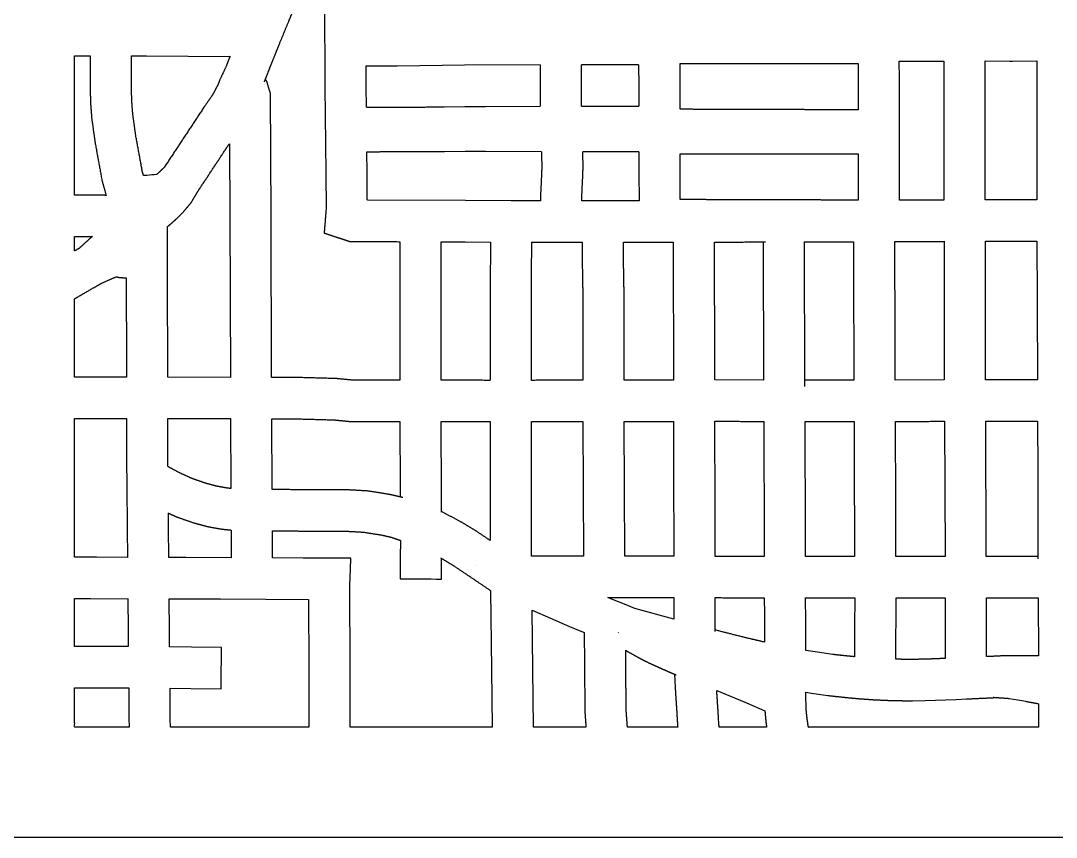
# Model space of a CAD drawing. Header units: millimetres. Extents: x 221 to 753, y -299 to -80.
# Drawn here: x 486.9 to 562.1, y -298.8 to -239.5 of the extents above; entities that cross this region are included whole.
import ezdxf

# ---------------------------------------------------------------- set-up
doc = ezdxf.new("R2010")
doc.units = ezdxf.units.MM
doc.layers.add('Laser$Cut', color=1, linetype='Continuous', true_color=0xff0000)
doc.layers.add('Laser$Outline', color=3, linetype='Continuous', true_color=0x00ff00)

msp = doc.modelspace()

# ---------------------------------------------------------------- linework, layer by layer
at = {"layer": 'Laser$Cut'}
for p, q in [((508.9305782980775, -237.9516525083314), (508.9509211369399, -244.2666016652457)), ((490.7913376542544, -242.0223072274097), (491.9315437568546, -242.0231297128952)), ((494.9315531421395, -242.0252937639119), (496.0168183840813, -242.026076617913)), ((496.0168183840813, -242.026076617913), (502.0656064809361, -242.0522549541744)), ((511.9507913381793, -244.2426142484384), (511.9460049269584, -242.7525483197409)), ((519.0961941819188, -242.6974682370698), (514.1975468913232, -242.7535655569935)), ((524.5837533569472, -242.6803051369924), (519.0961941819188, -242.6974682370698)), ((520.6071128965187, -242.692742629877), (520.6071128984004, -242.6918273271605)), ((524.5837454335106, -242.6777717760539), (524.5802733820434, -244.1764575225449)), ((527.580260491192, -244.174794982236), (527.58372491272, -242.6767733490645)), ((531.7285993383707, -242.6799213682299), (527.58372491272, -242.6767733490645)), ((531.7285993383707, -242.6799213682299), (531.7419110427137, -244.1902262324055)), ((534.7584649294954, -245.8967045543221), (534.7470274183239, -242.5696477664814)), ((539.9213282540749, -242.5623568314389), (539.9213395369353, -242.5648946660132)), ((539.9213395369353, -242.5648946660132), (542.1288067412405, -242.5628640482252)), ((542.1288067412405, -242.5628640482252), (542.9208712623737, -242.5657469832171)), ((547.6721510975563, -242.5830342094458), (547.6779122704388, -244.2671065555213)), ((550.6684734346865, -243.6581439991625), (550.6617793724515, -242.4083251912988)), ((553.894496204176, -242.3927959031508), (553.9006426162452, -252.4857609391423)), ((556.8944836899976, -242.3895504342835), (558.6866548227949, -242.3942937571898)), ((556.9006261716027, -252.4740181298272), (556.8944836899977, -242.3895504342835)), ((558.6866548227949, -242.3942937571898), (558.8830180964986, -242.3932016364666)), ((558.8830180964986, -242.3932016364666), (560.6472237304497, -242.3879443760519)), ((560.6472237304497, -242.3879443760519), (560.648231948137, -242.3879413716046)), ((560.648231948137, -242.3879413716046), (560.6544456006186, -247.3907090371562)), ((508.9509211369399, -244.2666016652457), (509.0306616709405, -250.5218582978417)), ((511.9700193655627, -245.7503363683985), (511.9507913381793, -244.2426142484384)), ((524.5802733820434, -244.1764575225449), (524.5853565205985, -245.6756671065419)), ((527.5853706958164, -245.6767660647669), (527.580260491192, -244.174794982236)), ((531.7419110427137, -244.1902262324055), (531.7470353775225, -245.6799321396387)), ((547.6779122704388, -244.2671065555213), (547.6765978684351, -245.9353441755169)), ((550.6670272251157, -244.19844990167), (550.6684734346865, -243.6581439991625)), ((550.6779003912224, -247.3733340033594), (550.6670272251157, -244.19844990167)), ((505.05162939723, -253.6361905985885), (505.0092608574049, -244.7411407305593)), ((517.6192344954868, -245.7145138195539), (519.1180511797048, -245.6973626421583)), ((519.1180511797048, -245.6973626421583), (520.6159251808127, -245.6926865605111)), ((520.6159251808127, -245.6926865605111), (524.5853722106366, -245.6802946915076)), ((527.5853706958164, -245.6767660647671), (531.746314636714, -245.6799315913198)), ((531.746314636714, -245.6799315913198), (531.7470353775225, -245.6799321396387)), ((540.7495858547153, -245.9168938598715), (539.9362298745995, -245.9141529550212)), ((540.8749561757879, -245.9174354822447), (540.7495858547153, -245.9168938598715)), ((542.1446307252608, -245.9190654083533), (540.8749561757879, -245.9174354822447)), ((542.9347374469994, -245.9213904336156), (542.1446307252608, -245.9190654083533)), ((542.9347374469994, -245.9213904336156), (542.9347329841814, -245.9203104230272)), ((550.6757313679333, -250.1447770458261), (550.6779003912224, -247.3733340033594)), ((560.6544456006186, -247.3907090371562), (560.655792443334, -248.4750859326567)), ((502.0266266880699, -248.3940957439316), (502.0516574618175, -253.6490926050122)), ((560.655792443334, -248.4750859326567), (560.6500006048144, -250.0816161334573)), ((512.0305133616331, -250.4938357498648), (512.0114188015431, -248.9965791647456)), ((519.1415870624664, -248.972450252416), (517.636331433123, -248.978635611818)), ((520.6298942488844, -248.9735979907008), (519.1415870624664, -248.972450252416)), ((524.6754703892836, -248.9767178188273), (520.6298942488844, -248.9735979907008)), ((531.758444238172, -248.996625474237), (527.6773386184714, -248.9828726741579)), ((531.758444238172, -248.996625474237), (531.7636686974828, -250.5154387813051)), ((534.7584649294954, -252.4529852851507), (534.7470274183239, -249.1259284973099)), ((539.9213282540749, -249.1186375622675), (539.9213395369353, -249.1211753968417)), ((539.9213395369353, -249.1211753968417), (542.1288067412405, -249.1191447790537)), ((542.1288067412405, -249.1191447790537), (542.9208712623737, -249.1220277140457)), ((547.6721510975563, -249.1393149402744), (547.6779122704388, -250.8233872863499)), ((550.6750052178542, -250.5511306303005), (550.6757313679333, -250.1447770458261)), ((509.0306616709405, -250.5218582978417), (509.0461783630626, -253.1402909103007)), ((512.0394518511496, -251.9989071508322), (512.0305133616331, -250.4938357498648)), ((531.7636686974828, -250.5154387813051), (531.7843933486114, -252.5348313910146)), ((547.6779122704388, -250.8233872863499), (547.6765978684351, -252.4916249063455)), ((550.6704602353154, -252.503393472968), (550.6750046016017, -250.5906612943601)), ((550.6750046016017, -250.5906612943601), (550.6750052178542, -250.5511306303005)), ((519.1668386914216, -252.5283114091552), (512.0424353564131, -252.5012726163267)), ((517.6560177459427, -252.5175804736926), (517.6560471202986, -252.5225775984237)), ((522.4803642250679, -252.5500987174238), (519.1668386914216, -252.5283114091552)), ((529.1508347913663, -252.5348335966497), (527.6194619663238, -252.5406239622488)), ((531.7843933486132, -252.5348313910146), (529.1508347913663, -252.5348335966497)), ((540.7495858547153, -252.4731745907001), (539.9362298745995, -252.4704336858498)), ((540.8749561757879, -252.4737162130733), (540.7495858547153, -252.4731745907001)), ((542.1446307252608, -252.4753461391819), (540.8749561757879, -252.4737162130733)), ((542.9347374469994, -252.4776711644441), (542.1446307252608, -252.4753461391819)), ((542.9347374469994, -252.4776711644441), (542.9347329841814, -252.4765911538558)), ((550.6704536854329, -252.5061503306607), (550.6704602353154, -252.503393472968)), ((553.9006426162452, -252.4857609391423), (553.9006431892819, -252.4867019171191)), ((556.9006277645169, -252.4766333092228), (556.9006261716027, -252.4740181298272)), ((509.0379377899545, -253.2429161011413), (509.0351909322518, -253.2771244980883)), ((509.0461783630626, -253.1402909103007), (509.0379377899545, -253.2429161011413)), ((502.0516574618175, -253.6490926050122), (502.0966055600236, -265.3593131592671)), ((505.0966562124669, -265.3677794865831), (505.05162939723, -253.6361905985885)), ((508.9720132050899, -254.0639176278675), (508.9610257742789, -254.200751215655)), ((509.0242035014411, -253.4139580858761), (509.0214566437384, -253.448166482823)), ((509.0269503591438, -253.3797496889291), (509.0242035014411, -253.4139580858761)), ((508.9610257742789, -254.200751215655), (508.9500383434682, -254.3375848034426)), ((517.4096578410248, -255.5214874575119), (519.1532371882379, -255.5282743543495)), ((519.1532371882379, -255.5282743543495), (520.9740281844255, -255.5402290948415)), ((523.9703194148642, -255.5485090202222), (526.1326194623192, -255.5462626462712)), ((526.1326194623192, -255.5462626462712), (527.6458700853588, -255.5405378151112)), ((530.6457748203668, -255.5348241182875), (533.2981837156444, -255.5348263445582)), ((533.2981837156444, -255.5348263445582), (534.2299986879859, -255.5369154478279)), ((534.2299986879859, -255.5369154478279), (534.2333494807258, -255.5369229602121)), ((534.2333494196507, -255.536904413644), (534.2333494807259, -255.5369229602121)), ((534.2333494807259, -255.5369229602121), (534.2344612154018, -255.8745215190676)), ((537.26358242656, -264.7154246912941), (537.2333558367125, -255.5375190362171)), ((540.7670003059268, -255.5287881794435), (540.8099590320903, -265.5576809598348)), ((540.7670100107775, -255.5310538170812), (540.7890367415899, -255.5310135166914)), ((540.7890367415899, -255.5310135166914), (540.9581891864159, -255.53101298697)), ((543.8119645943103, -266.0202783754156), (543.7669958577474, -255.5256115733986)), ((547.3280271556895, -255.5217152596127), (547.3345790186462, -257.3957891513743)), ((550.3525646100427, -262.5355094292507), (550.3279955589611, -255.5082251971929)), ((553.9090501144915, -255.4818965559185), (553.9117051171755, -255.9916495720864)), ((556.9116827736025, -255.9813774542746), (556.9090502347736, -255.4757665896874)), ((556.9090527934987, -255.4765868276153), (558.6709027621465, -255.4710907518585)), ((558.6709027621465, -255.4710907518585), (559.2643409022941, -255.4721829744393)), ((559.2643409022941, -255.4721829744393), (560.6517470421722, -255.4682508764248)), ((560.6517470421722, -255.4682508764248), (560.6703634477578, -259.7262102062606)), ((534.2344612154018, -255.8745215190676), (534.2663451450161, -265.5566596423349)), ((553.9117051171755, -255.9916495720864), (553.9273685938565, -265.5535572491409)), ((556.927362162452, -265.5505660210478), (556.9116827736025, -255.9813774542746)), ((547.3345790186462, -257.3957891513743), (547.3631351556446, -265.563895101105)), ((493.7587055591697, -258.0794214980004), (493.8197223738491, -258.0580682236758)), ((527.682676633308, -259.2293165835086), (527.6879516386265, -265.571194743431)), ((530.687940916736, -265.5645652803349), (530.6826550786485, -259.2006744282111)), ((560.6703634477578, -259.7262102062606), (560.6731923276695, -260.3732339057286)), ((560.6731923276695, -260.3732339057286), (560.6717448563751, -260.8929175514889)), ((560.6717448563751, -260.8929175514889), (560.6891370698747, -264.7315241057714)), ((550.3631453949642, -265.5618445854349), (550.3525646100427, -262.5355094292507)), ((492.7472529330523, -265.3463526908075), (490.7913376542545, -265.3388262028508)), ((494.5538242735957, -265.3463497845643), (492.7472529330523, -265.3463526908075)), ((502.0966172034572, -265.3623465951904), (497.5538293733439, -265.3503101007533)), ((502.0966055600236, -265.3593131592671), (502.0966172034572, -265.3623465951904)), ((506.9818987902147, -265.3752905553405), (505.0966495462639, -265.3702954305655)), ((505.0966658690355, -265.3702954738143), (505.0966562124669, -265.3677794865831)), ((537.2663452534921, -265.5543206783144), (537.26358242656, -264.7154246912941)), ((560.6891370698747, -264.7315241057714), (560.6896190514323, -265.2553929452853)), ((560.6896190514323, -265.2553929452853), (560.689881988724, -265.5411811704574)), ((514.4040808941135, -265.5713115282045), (514.4040806027373, -265.5718365140216)), ((517.4041288202679, -265.5726721165357), (517.4040704412105, -265.5726720000763)), ((517.4040733883135, -265.5726720857375), (517.4040745260394, -265.570624348262)), ((520.9589573405282, -265.5797635888808), (520.9589560936886, -265.5797635863934)), ((523.9589546670611, -265.5794313843313), (523.9589555515738, -265.5788423886669)), ((534.2663451450161, -265.5566596423349), (530.687940916736, -265.5645652803349)), ((540.8099590320903, -265.5576809598348), (537.2663452534921, -265.5543206783144)), ((547.3631351556446, -265.563895101105), (543.8099945943587, -265.560525785679)), ((553.9273685938565, -265.5535572491409), (550.3613356609673, -265.5618487933292)), ((558.735978163422, -265.5511672870504), (556.927362162452, -265.5505660210478)), ((560.6898819887241, -265.5411811704574), (558.735978163422, -265.5511672870504)), ((490.7913376542544, -268.3388413639785), (492.7407385646734, -268.3463385450758)), ((492.7407385646734, -268.3463385450758), (494.5544107645999, -268.3463414598572)), ((497.5544106509711, -268.350311909336), (502.111697472382, -268.3623721837672)), ((502.1116789920098, -268.3594047051785), (502.1432821951224, -273.434076754727)), ((505.1117766096298, -268.3703115080031), (506.9350650827917, -268.3751366068426)), ((505.1438301057962, -273.5150831480031), (505.1117831174491, -268.36785236003)), ((517.4060587909847, -268.5726718589912), (520.9577645690997, -268.5797541968992)), ((517.4072786047237, -268.5726742913811), (517.4072785894294, -268.572668587975)), ((523.9577500138513, -268.5794291749258), (527.695398846792, -268.5711744083115)), ((527.695398846792, -268.5711744083115), (527.7358165308516, -278.353305314262)), ((530.7358057911301, -278.3532463676476), (530.6953880172, -268.5645412334314)), ((534.2738163511398, -268.5566456755126), (534.2795729407329, -272.0155472325822)), ((537.2841036179068, -274.7365994527048), (537.2738145707585, -268.554327705434)), ((540.8207721112941, -268.5576894648185), (540.8468461321875, -277.4809738580083)), ((543.8449199663845, -276.8182390491664), (543.820790499928, -268.560532842518)), ((547.3747970706149, -268.56390128288), (547.3849405585989, -270.9326685500097)), ((550.4005201492266, -274.5679013511902), (550.3747988768919, -268.5587950178423)), ((553.9363161641024, -268.5535393743504), (553.9788146695109, -278.3719882168074)), ((556.9316701278776, -268.5505549085725), (558.743067113896, -268.5511475510854)), ((556.9788388256404, -278.3740730253627), (556.9363244369895, -268.5505347656155)), ((558.743067113896, -268.5511475510854), (560.6947424237237, -268.5411564958594)), ((560.6947400014551, -268.5407375829674), (560.7155653971453, -272.1423310386502)), ((547.3849405585989, -270.9326685500097), (547.41677753759, -278.3674280564752)), ((494.5492908415268, -271.8456276528503), (494.555047289449, -271.9766502344233)), ((494.555047289449, -271.9766502344233), (494.5822018409905, -272.642974523597)), ((497.5504914931571, -271.8071898466386), (497.5494109866635, -271.7825573233098)), ((497.5515719996508, -271.8318223699674), (497.5504914931571, -271.8071898466386)), ((534.2795729407329, -272.0155472325822), (534.2901290835442, -278.3583059469271)), ((560.7155653971453, -272.1423310386502), (560.7203098124359, -272.9628415017331)), ((560.7203098124359, -272.9628415017331), (560.7203069016963, -274.0349229201478)), ((560.7203069016963, -274.0349229201478), (560.7203021280835, -275.7931364463483)), ((537.2901346306091, -278.3603907425505), (537.2841036179068, -274.7365994527048)), ((550.416792499801, -278.3695128586413), (550.4005201492266, -274.5679013511902)), ((560.7203021280835, -275.7931364463483), (560.7235314252621, -276.6901622863387)), ((502.1552355964003, -276.4499353388927), (502.1581719338205, -278.4580955451974)), ((505.1581902818541, -278.4715391309975), (505.155323658107, -276.5151139038891)), ((543.8468228863821, -277.4694658097393), (543.8449199663845, -276.8182390491664)), ((560.7253767379356, -277.2027484806187), (560.7233379087344, -278.5324303444157)), ((560.7235314252621, -276.6901622863387), (560.7253767379356, -277.2027484806187)), ((540.8468461321875, -277.4809738580083), (540.8476012405656, -277.6409165612503)), ((540.8476012405656, -277.6409165612503), (540.8482934232455, -277.787530705889)), ((540.8482934232455, -277.787530705889), (540.8497943306098, -278.3049895348241)), ((543.8474865253569, -277.6100743653363), (543.8468228863821, -277.4694658097393)), ((543.8482708259634, -277.7762481128599), (543.8474865253569, -277.6100743653363)), ((543.8499775337024, -278.3649493780459), (543.8482708259634, -277.7762481128599)), ((492.3819370669003, -278.4302249777351), (490.7913376542544, -278.4279639166353)), ((494.6290138080753, -278.4334192312768), (492.3819370669003, -278.4302249777351)), ((494.6290469993093, -278.4334192784587), (494.6290138080753, -278.4334192312768)), ((498.8601236188862, -278.4450360271843), (497.6264508901415, -278.4406718382633)), ((502.158169897721, -278.4567030574232), (498.8601236188862, -278.4450360271843)), ((502.1581768597397, -278.4567030820518), (502.158169897721, -278.4567030574232)), ((507.3824449857791, -278.4819115088782), (505.1581858239633, -278.4684966912231)), ((510.8510916608249, -278.502831401422), (507.3824449857791, -278.4819115088782)), ((510.8161233912932, -279.2949611857251), (510.8510916608249, -278.502831401422)), ((527.7358165308516, -278.353305314262), (527.7358183729744, -278.3537511559215)), ((530.7358164835563, -278.3558359463769), (530.7358057911301, -278.3532463676476)), ((540.8497943306098, -278.3049895348241), (540.8499621991823, -278.3628645756211)), ((510.7636709869956, -280.4831558621801), (510.8161233912932, -279.2949611857251)), ((510.7852768339885, -286.5176722838279), (510.7636709869956, -280.4831558621801)), ((520.9743722233679, -280.8337241882535), (521.0648187707492, -286.576994354462)), ((490.7913376542544, -281.4279618823444), (491.9482707083849, -281.4296067633558)), ((491.9482707083849, -281.4296067633558), (494.6568276022402, -281.4334576809059)), ((497.6570245567901, -281.4407950803619), (501.3790043494226, -281.4539609865839)), ((501.3790043494226, -281.4539609865839), (504.6715424007269, -281.4656078115617)), ((504.6715424007269, -281.4656078115617), (507.7671849698387, -281.4842830148474)), ((507.7671849698387, -281.4842830148474), (507.7852877530784, -286.5246794931464)), ((529.8451016763019, -281.4943172903323), (529.504870197277, -281.3545277225481)), ((530.2733136320275, -281.6692301083712), (529.8451016763019, -281.4943172903323)), ((530.7015255877529, -281.8441429264102), (530.2733136320275, -281.6692301083712)), ((531.4710499072306, -282.1584724668859), (530.7015255877529, -281.8441429264102)), ((534.2967676759667, -281.3583112846808), (534.2974508974459, -281.5895529260341)), ((534.2974508974459, -281.5895529260341), (534.3013849003219, -282.9210468995853)), ((537.3040330183977, -283.8265286562547), (537.2967735766865, -281.36038525834)), ((540.8597290086992, -281.3628720872683), (540.8651134308828, -282.5281444409389)), ((547.422608432555, -281.3653997164366), (547.4199491674289, -283.4511854559101)), ((550.4165286229586, -285.8308799603248), (550.4225011724654, -281.3695175501651)), ((553.9861060950575, -281.3719940082348), (553.985203948059, -285.7736280980592)), ((556.9852270205733, -285.6438641456231), (556.9860925660828, -281.3740781006931)), ((560.7396094883802, -281.376686918782), (560.7628512286449, -285.5778353242318)), ((523.9971150338315, -282.2782366504199), (525.3312783397499, -282.8539662239899)), ((524.0645865916243, -286.5416172353763), (523.9973548976263, -282.2782328678735)), ((534.3013849003219, -282.9210468995853), (531.4710499072299, -282.1584724668857)), ((540.8651134308828, -282.5281444409389), (540.874634716104, -284.5886980269944)), ((525.3312783397499, -282.8539662239899), (526.7291665499894, -283.4571949139182)), ((526.7291665499894, -283.4571949139182), (527.7855344761944, -283.8913439967813)), ((547.4199491674289, -283.4511854559101), (547.417143226012, -285.6520162552591)), ((499.2656751040978, -284.9668439673814), (497.6869706040438, -284.9406501654533)), ((501.4566335074238, -284.9874783956351), (499.2656751040978, -284.9668439673814)), ((544.7204520482104, -285.3234901586424), (543.8768895768817, -285.1959408428812)), ((545.8456131515285, -285.4882414184198), (544.7204520482104, -285.3234901586424)), ((560.1702285807936, -285.577871923345), (558.2968079428108, -285.583418280377)), ((560.6597465146559, -285.5791927151641), (560.1702285807936, -285.577871923345)), ((553.9852183194646, -285.7739837065632), (553.9844446637369, -285.7740149727448)), ((507.7852877530784, -286.5246794931464), (507.7911248403545, -290.7615968054714)), ((510.7911208039358, -290.7615968054714), (510.7852768339885, -286.5176722838279)), ((521.0648187707492, -286.576994354462), (521.0966246991769, -290.7615968054714)), ((524.0966680444685, -290.7615968054714), (524.0645865916243, -286.5416172353763)), ((534.338198309095, -286.8822764247458), (534.3394830403766, -286.9084496748127)), ((534.3394830403766, -286.9084496748127), (534.3395042598861, -286.9088819702941)), ((534.3395042598861, -286.9088819702941), (534.3901365824848, -287.8845015625817)), ((497.7172931192896, -287.9414545635549), (499.2262869743582, -287.9665665583155)), ((499.2262869743582, -287.9665665583155), (501.4265314406908, -287.9873273694301)), ((537.4093659531678, -288.0923305122755), (539.5602186228072, -289.0007493388144)), ((543.8755908475855, -288.2298322919991), (544.2788746758159, -288.2908055299685)), ((543.8758289146857, -288.5682798263182), (543.8755908475855, -288.2298322919991)), ((543.8962272638768, -289.2985953223509), (543.8758289146857, -288.5682798263182)), ((544.2788746758159, -288.2908055299685), (545.4674959573839, -288.4648657502127)), ((557.5391043777138, -288.6215148638358), (557.481334687957, -288.6174289531656)), ((539.5602186228072, -289.0007493388144), (540.9020068085791, -289.5811509126044)), ((543.8984937471201, -289.3797414885768), (543.8962272638768, -289.2985953223509)), ((543.8990532705358, -289.4018128135748), (543.8984937471201, -289.3797414885768)), ((551.1662787762987, -288.8465396981782), (551.6252533274779, -288.8425963591211)), ((551.6252533274779, -288.8425963591211), (552.5432024298366, -288.8347096810068)), ((552.5432024298366, -288.8347096810068), (554.7980921056205, -288.7435634699713)), ((554.7980921056205, -288.7435634699713), (555.5497219975485, -288.7131813996263)), ((559.2586326696174, -288.80759500073), (558.6418663949121, -288.6995105586685)), ((559.8537853017718, -288.9118917867671), (559.2586326696174, -288.80759500073)), ((559.9123092817028, -288.9225081441697), (559.8537853017718, -288.9118917867671)), ((560.7706169061742, -289.0782067229999), (560.7761868647274, -290.6689185981849)), ((540.9020068085791, -289.5811509126044), (540.9041596115238, -289.5820821253177)), ((560.7761868647274, -290.6689185981849), (560.7764987734016, -290.7579958915493))]:
    msp.add_line(p, q, dxfattribs=at)
for points, degree in [([(506.3553340348675, -239.4646914121603), (506.4763210247597, -239.1706831471181), (506.597308014652, -238.8766748820759)], 2), ([(505.7017641003812, -241.0529197224379), (506.0285490676243, -240.2588055672991), (506.3553340348675, -239.4646914121603)], 2), ([(505.3467835422687, -241.9392482884806), (505.524273821325, -241.4960840054592), (505.7017641003812, -241.0529197224379)], 2), ([(490.7913376542544, -252.1304216835964), (490.7913376542544, -247.076364455503), (490.7913376542544, -242.0223072274097)], 2), ([(491.931545854984, -242.0202210902245), (491.9247631998867, -243.2415908729109), (491.9179805447894, -244.4629606555974)], 2), ([(494.9182514629332, -244.4221011649421), (494.9249164798266, -243.22114288213), (494.93158149672, -242.020184599318)], 2), ([(502.0734830393507, -242.0507317289333), (501.9406869356815, -242.3922924625316), (501.8078908320123, -242.7338531961299)], 2), ([(502.0712517815442, -242.0507291782625), (502.0712484901581, -242.0536083937204), (502.071245198772, -242.0564876091784)], 2), ([(502.0712500094268, -242.0522793786018), (502.07236315453, -242.0522841961432), (502.0734762996331, -242.0522890136846)], 2), ([(504.9615837084202, -242.9010294581038), (505.1541836253444, -242.4201388732922), (505.3467835422687, -241.9392482884806)], 2), ([(505.3463162562677, -241.9404150254239), (505.3465773824944, -241.9404024524603), (505.3468385087211, -241.9403898794966)], 2), ([(501.8078908320123, -242.7338531961299), (501.5482855002876, -243.2970534332479), (501.288680168563, -243.860253670366)], 2), ([(514.1975468913232, -242.7535655569935), (513.0717761377716, -242.7538787501962), (511.94600538422, -242.754191943399)], 2), ([(534.7443759803142, -242.5696568814), (537.3328577586248, -242.5672757737066), (539.9213395369353, -242.5648946660132)], 2), ([(542.9208712623737, -242.5657469832171), (545.2960612679699, -242.5743921354701), (547.6712512735661, -242.5830372877232)], 2), ([(547.6712512735661, -242.5830372877232), (547.6717011964288, -242.5830389253402), (547.6721511192915, -242.5830405629573)], 2), ([(550.6576181169269, -242.4083474790922), (552.2760571605514, -242.4005716911215), (553.894496204176, -242.3927959031508)], 2), ([(504.6428469635191, -243.7210005875444), (504.8012786698924, -243.3134246575886), (504.9597103762658, -242.9058487276328)], 2), ([(504.9603918688568, -242.9008664348011), (504.9601647046598, -242.9025271990782), (504.9599375404628, -242.9041879633556), (504.9597103762658, -242.9058487276328)], 3), ([(501.2053541550625, -244.090160835556), (501.0013894408037, -244.4767131608279), (500.7974247265448, -244.8632654860997)], 2), ([(501.288680168563, -243.860253670366), (501.2470171618128, -243.975207252961), (501.2053541550625, -244.090160835556)], 2), ([(504.5705498769491, -243.9069895727442), (504.6066984202341, -243.8139950801443), (504.6428469635191, -243.7210005875444)], 2), ([(504.6447637398094, -243.7239177380026), (504.6438053516642, -243.7224591627736), (504.642846963519, -243.7210005875446)], 2), ([(504.7450290939172, -243.8765120314202), (504.6948964168633, -243.8002148847114), (504.6447637398094, -243.7239177380026)], 2), ([(505.0092608574049, -244.7411407305593), (504.8771449756611, -244.3088263809898), (504.7450290939172, -243.8765120314202)], 2), ([(491.9179805447894, -244.4629606555974), (491.9349070404336, -244.9796203636157), (491.9518335360779, -245.496280071634)], 2), ([(494.9481778729701, -245.3355666923973), (494.9332146679516, -244.8788339286697), (494.9182514629332, -244.4221011649421)], 2), ([(500.7974247265448, -244.8632654860997), (500.4868111208216, -245.3076483242393), (500.1761975150985, -245.7520311623788)], 2), ([(491.9518335360779, -245.496280071634), (491.990639356532, -246.0167563617699), (492.0294451769862, -246.5372326519058)], 2), ([(495.0140909664806, -246.2196145486274), (494.9811344197253, -245.7775906205123), (494.9481778729701, -245.3355666923973)], 2), ([(500.1761975150985, -245.7520311623788), (498.7287651056251, -247.9440640984119), (497.2813326961517, -250.136097034445)], 2), ([(511.9700679705074, -245.7541476148052), (511.9700436680351, -245.7522419916019), (511.9700193655627, -245.7503363683985)], 2), ([(511.9700205205997, -245.7541476291855), (511.9700442455536, -245.7541476219953), (511.9700679705074, -245.7541476148052)], 2), ([(511.9700679705074, -245.7541476148052), (513.092610388521, -245.7538074182104), (514.2151528065345, -245.7534672216156)], 2), ([(514.2151528065345, -245.7534672216156), (515.9171936510106, -245.7339905205847), (517.6192344954868, -245.7145138195539)], 2), ([(517.6160075743604, -245.7111055191466), (517.6160176996334, -245.7128280165492), (517.6160278249063, -245.7145505139518)], 2), ([(520.6159251808127, -245.6926865605111), (520.6159133365923, -245.690671629646), (520.6159014923718, -245.6886566987808)], 2), ([(524.5853565205985, -245.6756671065419), (524.5853643656175, -245.6779808990248), (524.5853722106365, -245.6802946915076)], 2), ([(492.0294451769862, -246.5372326519058), (492.1497934780135, -247.4062269828372), (492.2701417790407, -248.2752213137686)], 2), ([(495.2285558172459, -247.768192616688), (495.1213233918633, -246.9939035826577), (495.0140909664806, -246.2196145486274)], 2), ([(539.9362298745995, -245.9141529550212), (537.3462429012764, -245.9054250326465), (534.7562559279532, -245.8966971102717)], 2), ([(547.6765978684351, -245.9353441755169), (545.3056676577173, -245.9283673045662), (542.9347374469994, -245.9213904336156)], 2), ([(495.2316585415189, -247.8002190015512), (495.2287705159603, -247.7843909256), (495.2258824904018, -247.7685628496487)], 2), ([(495.707823937247, -250.4025240858954), (495.4703911450189, -249.1012529605113), (495.2329583527907, -247.7999818351271)], 2), ([(492.2701417790407, -248.2752213137686), (492.2730247212574, -248.2910215300215), (492.2759076634741, -248.3068217462743)], 2), ([(492.275907663474, -248.3068217462743), (492.2754743930501, -248.3069008017491), (492.2750411226262, -248.3069798572238), (492.2746078522023, -248.3070589126984)], 3), ([(492.2746078522023, -248.3070589126984), (492.5266757512167, -249.6885390172179), (492.778743650231, -251.0700191217373)], 2), ([(499.5912959705091, -252.0823170438829), (500.8089613292896, -250.2382063939073), (502.0266266880699, -248.3940957439316)], 2), ([(517.636331433123, -248.978635611818), (514.8238857397823, -248.9901924444733), (512.0114400464417, -249.0017492771286)], 2), ([(517.635204462513, -248.9768535339286), (517.6352097195529, -248.9777478542795), (517.6352149765929, -248.9786421746304)], 2), ([(520.6352111462105, -248.9736020909342), (520.6352100375987, -248.9734134946131), (520.6352089289867, -248.973224898292)], 2), ([(524.6754703892836, -248.9767178188273), (524.6903805150309, -249.4244165144827), (524.7052906407783, -249.8721152101381)], 2), ([(527.70605078507, -249.844997623176), (527.6916947017708, -249.4139351486671), (527.6773386184714, -248.9828726741581)], 2), ([(534.7443759803142, -249.1259376122285), (537.3328577586248, -249.1235565045351), (539.9213395369353, -249.1211753968417)], 2), ([(542.9208712623737, -249.1220277140457), (545.2960612679699, -249.1306728662987), (547.6712512735661, -249.1393180185518)], 2), ([(547.6712512735661, -249.1393180185518), (547.6717011964288, -249.1393196561688), (547.6721511192915, -249.1393212937859)], 2), ([(497.2813326961517, -250.136097034445), (497.1230756459839, -250.2847001322179), (496.9648185958162, -250.4333032299909)], 2), ([(524.7052906407783, -249.8721152101381), (524.7010459515182, -250.1510175813601), (524.6968012622581, -250.4299199525821)], 2), ([(527.695688491021, -250.5258550053765), (527.7008696380456, -250.1854263142762), (527.70605078507, -249.844997623176)], 2), ([(560.6500006048144, -250.0816161334573), (560.6471046855545, -250.8848812338576), (560.6442087662946, -251.688146334258)], 2), ([(492.778743650231, -251.0700191217373), (492.933906443429, -251.616231600239), (493.089069236627, -252.1624440787406)], 2), ([(495.792741697883, -250.7014561916525), (495.750282817565, -250.551990138774), (495.707823937247, -250.4025240858956)], 2), ([(496.0384777565472, -250.7014561916525), (495.9565657369924, -250.7014561916525), (495.8746537174378, -250.7014561916525), (495.792741697883, -250.7014561916525)], 3), ([(495.799569846825, -250.7254930118223), (495.7993295435878, -250.725517189028), (495.7990892403507, -250.7255413662339), (495.7988489371136, -250.7255655434395)], 3), ([(495.7995698468249, -250.7254930118221), (495.7995524643062, -250.7254318209374), (495.7995350817876, -250.7253706300527)], 2), ([(496.7535202428129, -250.6295148830708), (496.515172747391, -250.6534953192646), (496.2768252519691, -250.6774757554587), (496.0384777565472, -250.7014561916525)], 3), ([(496.7561409140162, -250.6292512141009), (496.7553787763036, -250.6299668601015), (496.7546166385911, -250.6306825061021)], 2), ([(496.9648185958162, -250.4333032299909), (496.8604797549161, -250.5312772220459), (496.7561409140162, -250.6292512141009)], 2), ([(524.6968012622581, -250.4299199525821), (524.6592703786743, -251.2032938523728), (524.6217394950904, -251.9766677521635)], 2), ([(527.6102711385116, -252.2853557004752), (527.6529798147662, -251.4056053529258), (527.695688491021, -250.5258550053765)], 2), ([(560.6442087662946, -251.688146334258), (560.6449334334885, -251.7994689040594), (560.6456581006825, -251.9107914738607)], 2), ([(492.916169633687, -252.1317446657705), (491.8537536439707, -252.1310831746833), (490.7913376542544, -252.1304216835962)], 2), ([(493.0904271670728, -252.1672243391312), (493.0032984003799, -252.1494845024508), (492.916169633687, -252.1317446657705)], 2), ([(493.089069236627, -252.1624440787406), (493.0897482018499, -252.1648342089359), (493.0904271670728, -252.1672243391312)], 2), ([(499.2480883722699, -252.6818185463782), (499.4874539704466, -252.2778072585426), (499.7268195686232, -251.873795970707)], 2), ([(512.0424353564131, -252.5012726163267), (512.0409436037813, -252.2500898835794), (512.0394518511496, -251.9989071508322)], 2), ([(512.0394631537328, -252.001656334418), (512.0394656659621, -252.0016563240897), (512.0394681781916, -252.0016563137614)], 2), ([(524.6148748131161, -252.5478591070308), (523.547619519092, -252.5489789122273), (522.4803642250679, -252.5500987174238)], 2), ([(524.6217394950903, -251.9766677521635), (524.6149955842222, -252.1156350279067), (524.6082516733542, -252.2546023036499)], 2), ([(524.6082516733542, -252.2546023036499), (524.612305812817, -252.400183142258), (524.6163599522798, -252.5457639808661)], 2), ([(524.6164182523171, -252.547857487595), (524.6156465327166, -252.5478582973129), (524.6148748131161, -252.5478591070308)], 2), ([(524.6163599522798, -252.5457639808661), (524.6163891022982, -252.5468107342307), (524.6164182523165, -252.5478574875953)], 2), ([(527.6172297852703, -252.5352350250533), (527.613750461891, -252.4102953627643), (527.6102711385116, -252.2853557004752)], 2), ([(527.6173814700028, -252.5406818999714), (527.6173056276366, -252.5379584625124), (527.6172297852703, -252.5352350250533)], 2), ([(527.6194619663238, -252.5406239622488), (527.6183560798256, -252.5406281437826), (527.6172501933273, -252.5406323253163)], 2), ([(539.9362298745995, -252.4704336858498), (537.3462429012764, -252.461705763475), (534.7562559279532, -252.4529778411003)], 2), ([(547.6765978684351, -252.4916249063455), (545.3056676577173, -252.4846480353948), (542.9347374469994, -252.4776711644441)], 2), ([(553.8987936324115, -252.4867030434619), (552.2846236589226, -252.4964266870613), (550.6704536854336, -252.5061503306607)], 2), ([(553.9006482241155, -252.4866918715351), (553.8997209282635, -252.4866974574985), (553.8987936324115, -252.4867030434619)], 2), ([(558.6689746812291, -252.4711006075139), (557.7848012228733, -252.4738669583683), (556.9006277645176, -252.4766333092226)], 2), ([(559.2628528239389, -252.4721915200117), (558.965913752584, -252.4716460637628), (558.6689746812291, -252.4711006075139)], 2), ([(560.6443074334784, -252.4682855721068), (559.9535801287079, -252.4702385460592), (559.2628528239375, -252.4721915200117)], 2), ([(560.6456581006825, -251.9107914738607), (560.6449827670801, -252.1895385229838), (560.6443074334777, -252.4682855721068)], 2), ([(498.6588723965284, -253.3809407036034), (498.9491192090395, -253.0365542883587), (499.2393660215505, -252.692167873114)], 2), ([(499.2393660215505, -252.692167873114), (499.2396261557699, -252.6885288548766), (499.2398862899893, -252.6848898366392), (499.2401464242088, -252.6812508184017)], 3), ([(499.2393660215505, -252.692167873114), (499.2437271969102, -252.6869932097461), (499.2480883722699, -252.6818185463782)], 2), ([(509.0351909322518, -253.2771244980883), (509.0310706456978, -253.3284370935087), (509.0269503591438, -253.3797496889291)], 2), ([(497.8872652054985, -254.1192355901036), (498.0698113016877, -253.9536322120726), (498.2523573978768, -253.7880288340417)], 2), ([(498.2523573978768, -253.7880288340417), (498.4556148972026, -253.5844847688226), (498.6588723965284, -253.3809407036034)], 2), ([(508.9747600627925, -254.0297092309205), (508.9733866339412, -254.046813429394), (508.9720132050899, -254.0639176278675)], 2), ([(508.9775069204951, -253.9955008339736), (508.9761334916438, -254.012605032447), (508.9747600627925, -254.0297092309205)], 2), ([(508.9802537781978, -253.9612924370266), (508.9788803493465, -253.9783966355001), (508.9775069204951, -253.9955008339736)], 2), ([(508.9830006359006, -253.9270840400796), (508.9816272070492, -253.9441882385531), (508.9802537781978, -253.9612924370266)], 2), ([(508.9857474936032, -253.8928756431329), (508.9843740647519, -253.9099798416063), (508.9830006359006, -253.9270840400796)], 2), ([(508.9939880667113, -253.7902504522921), (508.9898677801572, -253.8415630477125), (508.9857474936032, -253.8928756431329)], 2), ([(508.996734924414, -253.7560420553451), (508.9953614955627, -253.7731462538186), (508.9939880667114, -253.7902504522921)], 2), ([(509.0132160706302, -253.5507916736636), (509.0049754975221, -253.6534168645044), (508.996734924414, -253.7560420553451)], 2), ([(509.0159629283329, -253.5165832767167), (509.0145894994815, -253.5336874751902), (509.0132160706302, -253.5507916736636)], 2), ([(509.0187097860356, -253.48237487977), (509.0173363571843, -253.4994790782433), (509.0159629283329, -253.5165832767167)], 2), ([(509.0214566437384, -253.448166482823), (509.020083214887, -253.4652706812965), (509.0187097860356, -253.48237487977)], 2), ([(497.538477756547, -254.4179626891229), (497.7128714810227, -254.2685991396132), (497.8872652054985, -254.1192355901036)], 2), ([(497.538477756547, -255.0199457929622), (497.538477756547, -254.7189542410425), (497.538477756547, -254.4179626891229)], 2), ([(508.9115823356302, -254.8165023606995), (508.9088354779275, -254.8507107576464), (508.9060886202249, -254.8849191545934)], 2), ([(508.9225697664411, -254.6796687729119), (508.9170760510357, -254.7480855668057), (508.9115823356302, -254.8165023606995)], 2), ([(508.9363040549546, -254.5086267881771), (508.9294369106979, -254.5941477805445), (508.9225697664411, -254.6796687729119)], 2), ([(508.94179777036, -254.4402099942835), (508.9390509126573, -254.4744183912303), (508.9363040549546, -254.5086267881771)], 2), ([(508.9500383434682, -254.3375848034426), (508.9459180569141, -254.388897398863), (508.94179777036, -254.4402099942835)], 2), ([(490.7913376542544, -255.1305883257047), (491.4351882363841, -255.1309968279674), (492.0790388185138, -255.13140533023)], 2), ([(490.7913376542544, -256.1863107667242), (490.7913376542544, -255.6584495462145), (490.7913376542544, -255.1305883257047)], 2), ([(491.8087559028837, -255.3678328068476), (491.4631123700912, -255.6827874959159), (491.1174688372986, -255.9977421849843)], 2), ([(492.0790450765093, -255.1215419477363), (491.9439004896965, -255.2446873772919), (491.8087559028837, -255.3678328068476)], 2), ([(497.5384045126227, -255.0209704019788), (497.5384411345848, -255.0209730198909), (497.538477756547, -255.020975637803)], 2), ([(497.538477756547, -257.0625869951017), (497.538477756547, -256.0412663940319), (497.538477756547, -255.0199457929622)], 2), ([(508.9060886202249, -254.8849191545934), (509.3714177654421, -255.0375974746714), (509.8367469106593, -255.1902757947495)], 2), ([(509.8367469106593, -255.1902757947495), (510.0694114832678, -255.2666149547886), (510.3020760558763, -255.3429541148276)], 2), ([(510.3020760558763, -255.3429541148276), (510.5347406284849, -255.4192932748667), (510.7674052010935, -255.4956324349058)], 2), ([(510.7674052010935, -255.4956324349058), (512.5885352007372, -255.5027211982911), (514.4096652003809, -255.5098099616763)], 2), ([(514.4096652003809, -255.5098099616763), (514.4068730472472, -260.5405607449404), (514.4040808941135, -265.5713115282045)], 2), ([(517.4040745260394, -265.570624348262), (517.4068661835321, -260.5460559028869), (517.4096578410248, -255.5214874575119)], 2), ([(520.9740281844255, -255.5402290948415), (520.9664937618393, -260.5589154038098), (520.9589593392529, -265.5776017127781)], 2), ([(523.9589555515738, -265.5788423886669), (523.9664869821427, -260.563673783034), (523.9740184127116, -255.5485051774011)], 2), ([(527.6458700853588, -255.5405378151112), (527.6424868444971, -256.1951814315585), (527.6391036036354, -256.8498250480058)], 2), ([(530.6392493439361, -256.8303199124761), (530.6425956570324, -256.1825720154519), (530.6459419701287, -255.5348241184278)], 2), ([(537.2333558367125, -255.5375190362171), (539.000182923745, -255.5342864266493), (540.7670100107775, -255.5310538170814)], 2), ([(543.7644340993338, -255.5269168545057), (545.5462306275117, -255.5243160570592), (547.3280271556895, -255.5217152596127)], 2), ([(550.3258586510997, -255.5082380873006), (552.1174686399777, -255.4974308615531), (553.9090786288556, -255.4866236358056)], 2), ([(491.1174688372989, -255.9977421849841), (490.9544032457767, -256.0920264758541), (490.7913376542544, -256.1863107667242)], 2), ([(497.5538293733439, -265.3503101007533), (497.5461509309305, -261.2067734467254), (497.538472488517, -257.0632367926975)], 2), ([(527.6391036036354, -256.8498250480058), (527.6608901184717, -258.0395708157572), (527.682676633308, -259.2293165835086)], 2), ([(530.6826550786485, -259.2006744282111), (530.6609522112923, -258.0154971703436), (530.6392493439361, -256.8303199124761)], 2), ([(490.7913376542544, -259.6516669774866), (491.7406321412352, -259.1027951387127), (492.6899266282159, -258.5539232999389)], 2), ([(492.6899266282159, -258.5539232999389), (493.2243160936928, -258.3166723989697), (493.7587055591697, -258.0794214980004)], 2), ([(493.8197223738489, -258.0580682236758), (493.9319523055831, -258.0852734236404), (494.0441822373172, -258.1124786236049)], 2), ([(494.0441822373172, -258.1124786236049), (494.2923200541316, -258.1244551538673), (494.5404578709461, -258.1364316841297)], 2), ([(494.5404578709461, -258.1364316841297), (494.5471410722709, -261.741390734347), (494.5538242735957, -265.3463497845643)], 2), ([(490.7913376542544, -265.3388262028508), (490.7913376542544, -262.4952465901687), (490.7913376542544, -259.6516669774866)], 2), ([(509.8064533716494, -265.4529539197434), (508.394176080932, -265.414122237542), (506.9818987902147, -265.3752905553405)], 2), ([(511.0596015860787, -265.5766486830292), (510.433027478864, -265.5148013013863), (509.8064533716494, -265.4529539197434)], 2), ([(514.4073559926305, -265.5718318012608), (512.7334787893546, -265.574240242145), (511.0596015860787, -265.5766486830292)], 2), ([(520.9589560936886, -265.5797635863934), (519.1815424569783, -265.5762178514645), (517.4041288202679, -265.5726721165357)], 2), ([(527.6867202997083, -265.5711957676259), (525.8228374833848, -265.5753135759786), (523.9589546670612, -265.5794313843313)], 2), ([(527.6879516372156, -265.5711930472766), (527.687335968462, -265.5711944074511), (527.6867202997083, -265.5711957676257)], 2), ([(490.7913376542544, -278.4279639166356), (490.7913376542544, -273.3834026403071), (490.7913376542544, -268.3388413639785)], 2), ([(494.5544107646766, -268.3462937338335), (494.5518508031017, -270.0959606933419), (494.5492908415268, -271.8456276528503)], 2), ([(497.5494109866635, -271.7825573233098), (497.5519108188173, -270.0664346163229), (497.5544106509711, -268.350311909336)], 2), ([(506.9350650827917, -268.3751366068426), (508.2765316797557, -268.4120213116983), (509.6179982767197, -268.4489060165539)], 2), ([(509.6179982767197, -268.4489060165539), (510.2657240148709, -268.512884097801), (510.9134497530221, -268.5768621790481)], 2), ([(510.9134497530221, -268.5768621790481), (512.6613745195061, -268.574344062846), (514.4092992859903, -268.5718259466438)], 2), ([(514.4072618514123, -268.5688049837278), (514.4146012399976, -271.3064159700108), (514.4219406285831, -274.0440269562938)], 2), ([(517.424930924267, -275.1554212534305), (517.4161047644953, -271.8640477724058), (517.4072786047237, -268.5726742913811)], 2), ([(520.9577645690997, -268.5797541968992), (520.9593084777707, -272.8944329960858), (520.9608523864417, -277.2091117952724)], 2), ([(523.9611061199015, -278.3484484433533), (523.9594280668764, -273.4639388091394), (523.9577500138514, -268.5794291749256)], 2), ([(530.6914499226256, -268.5645574939086), (532.4826331368827, -268.5606015847106), (534.2738163511399, -268.5566456755126)], 2), ([(537.2738145707585, -268.554327705434), (539.0472933410264, -268.5560085851263), (540.8207721112942, -268.5576894648185)], 2), ([(543.820790499928, -268.560532842518), (545.5977937852715, -268.562217062699), (547.3747970706149, -268.56390128288)], 2), ([(550.3747558368132, -268.5618178786202), (552.1555360004578, -268.5576786264853), (553.9363161641024, -268.5535393743504)], 2), ([(498.3993196194261, -272.2895514733483), (497.9754458095385, -272.0606869216579), (497.5515719996508, -271.8318223699674)], 2), ([(494.5824169161395, -272.6467287889092), (494.5800663317087, -272.6467505815205), (494.5777157472779, -272.6467723741317), (494.5753651628471, -272.6467941667428)], 3), ([(494.5753651628471, -272.6467941667428), (494.6022038748351, -275.5416587589243), (494.6290425868231, -278.4365233511058)], 2), ([(499.3393203453941, -272.7182521387357), (498.8693199824101, -272.503901806042), (498.3993196194261, -272.2895514733483)], 2), ([(500.2971004249855, -273.0489431389529), (499.8182103851898, -272.8835976388443), (499.3393203453941, -272.7182521387357)], 2), ([(501.1041578879219, -273.268610626728), (500.7006291564537, -273.1587768828405), (500.2971004249855, -273.0489431389529)], 2), ([(501.9013067376558, -273.4101136752143), (501.5027323127889, -273.3393621509712), (501.1041578879219, -273.268610626728)], 2), ([(502.1424052989516, -273.4339899147934), (502.0218560183037, -273.4220517950039), (501.9013067376558, -273.4101136752143)], 2), ([(502.1432821951224, -273.434076754727), (502.142843747037, -273.4340333347602), (502.1424052989516, -273.4339899147934)], 2), ([(510.5110088615153, -273.5279613651113), (507.8274194836557, -273.5215222565572), (505.1438301057962, -273.5150831480031)], 2), ([(512.0754594959527, -273.6161360999334), (511.293234178734, -273.5720487325224), (510.5110088615153, -273.5279613651113)], 2), ([(513.6619798554417, -273.8652536085675), (512.8687196756972, -273.7406948542505), (512.0754594959527, -273.6161360999334)], 2), ([(514.421940628583, -274.0440269562938), (514.0419602420124, -273.9546402824307), (513.6619798554417, -273.8652536085675)], 2), ([(514.6211312871972, -274.0908846128135), (514.5215359578901, -274.0674557845537), (514.421940628583, -274.0440269562938)], 2), ([(517.4705593831995, -275.1345345448002), (517.4476916324684, -275.1250192221263), (517.4248238817372, -275.1155038994524)], 2), ([(518.8604530578117, -275.8680023450994), (518.1655062205057, -275.5012684449498), (517.4705593831995, -275.1345345448002)], 2), ([(497.5950544840837, -275.2200190989519), (497.9099365894093, -275.3636255498221), (498.2248186947349, -275.5072320006924)], 2), ([(497.59936339718, -275.2213740673775), (497.5993569314963, -275.220676668828), (497.5993504658126, -275.2199792702785)], 2), ([(497.6292100669951, -278.4406815990118), (497.6142867320876, -276.8310278331946), (497.59936339718, -275.2213740673775)], 2), ([(498.2248186947349, -275.5072320006924), (498.8187240430043, -275.7122886288666), (499.4126293912736, -275.9173452570409)], 2), ([(519.9366245104238, -276.5196188130004), (519.3985387841178, -276.1938105790499), (518.8604530578117, -275.8680023450994)], 2), ([(499.4126293912736, -275.9173452570409), (499.9296715670152, -276.0580754541271), (500.4467137427569, -276.1988056512133)], 2), ([(500.4467137427569, -276.1988056512133), (500.9687102250998, -276.2914660038881), (501.4907067074427, -276.3841263565629)], 2), ([(501.4907067074427, -276.3841263565629), (501.8229711519215, -276.4170308477278), (502.1552355964003, -276.4499353388927)], 2), ([(505.155323658107, -276.5151139038891), (507.7889607925702, -276.5214267217494), (510.4225979270333, -276.5277395396098)], 2), ([(510.4225979270333, -276.5277395396098), (511.0900914583591, -276.5653604551085), (511.7575849896849, -276.6029813706072)], 2), ([(511.7575849896849, -276.6029813706072), (512.4212910687628, -276.7071973700404), (513.0849971478407, -276.8114133694736)], 2), ([(520.9608523864417, -277.2091117952722), (520.4487384484328, -276.8643653041363), (519.9366245104238, -276.5196188130004)], 2), ([(513.0849971478407, -276.8114133694736), (513.4390089293303, -276.894691182682), (513.7930207108199, -276.9779689958904)], 2), ([(513.7930207108199, -276.9779689958904), (514.1184525896758, -277.0885754792843), (514.4438844685317, -277.1991819626782)], 2), ([(514.4438844685317, -277.1991819626782), (514.4308476840272, -278.5903548307321), (514.4178108995226, -279.981527698786)], 2), ([(517.3821777170477, -278.4799951076769), (517.4064372000871, -278.4946841041308), (517.4306966831264, -278.5093731005846)], 2), ([(517.4176791826436, -280.0096396877751), (517.4247112362466, -279.2592397577994), (517.4317432898497, -278.5088398278236)], 2), ([(517.4306966831264, -278.5093731005846), (517.8759057908339, -278.7789450034053), (518.3211148985416, -279.0485169062259)], 2), ([(527.7349427116222, -278.3537505473977), (525.8480234847118, -278.352439269507), (523.9611042578014, -278.3511279916164)], 2), ([(523.9611070404499, -278.35112799355), (523.9611065801757, -278.3497882184516), (523.9611061199015, -278.3484484433533)], 2), ([(527.7358183729744, -278.3537511559215), (527.7353805422983, -278.3537508516596), (527.7349427116222, -278.3537505473977)], 2), ([(530.7358164835564, -278.3558359463769), (530.7358102375575, -278.3558359420365), (530.7358039915587, -278.355835937696)], 2), ([(534.2870117107635, -278.3583037805696), (532.51141409716, -278.3570698634733), (530.7358164835564, -278.3558359463769)], 2), ([(534.2901290835441, -278.3583059469273), (534.2885703971538, -278.3583048637485), (534.2870117107635, -278.3583037805696)], 2), ([(540.8475389107931, -278.3628628916039), (539.0688367707012, -278.3616268170772), (537.2901346306091, -278.3603907425505)], 2), ([(540.8499621991823, -278.3628645756211), (540.8487505549878, -278.3628637336125), (540.8475389107932, -278.3628628916039)], 2), ([(547.41677753759, -278.3674280564752), (545.6333775356461, -278.3661887172606), (543.8499775337024, -278.3649493780459)], 2), ([(553.977586680032, -278.3719873634399), (552.1962070291121, -278.370749428229), (550.4148273781922, -278.3695114930182)], 2), ([(553.9788146695109, -278.3719882168074), (553.9782006747714, -278.3719877901236), (553.977586680032, -278.3719873634399)], 2), ([(560.7221329831557, -278.376674354978), (558.850485904398, -278.3753736901704), (556.9788388256404, -278.3740730253627)], 2), ([(518.3211148985416, -279.0485169062259), (519.6477508901959, -279.9415859471163), (520.9743868818501, -280.8346549880067)], 2), ([(519.9440574191322, -279.0543836739033), (519.9415981079482, -279.0537055989226), (519.939138796764, -279.053027523942), (519.93667948558, -279.0523494489613)], 3), ([(519.9444637754991, -279.0528754609401), (519.9443694617667, -279.0528500500819), (519.9442751480343, -279.0528246392238)], 2), ([(514.4178108995226, -279.981527698786), (515.4177669938963, -279.9908983617823), (516.4177230882699, -280.0002690247787), (517.4176791826436, -280.0096396877751)], 3), ([(490.7913376542544, -284.9139237697071), (490.7913376542544, -283.1709428260258), (490.7913376542544, -281.4279618823444)], 2), ([(494.6568039150007, -281.4309027389555), (494.6729623529062, -283.1737766063266), (494.6891207908118, -284.9166504736976)], 2), ([(497.6894726087792, -284.940691678616), (497.6732485827847, -283.1907433794889), (497.6570245567901, -281.4407950803619)], 2), ([(529.5048698821081, -281.3549812483224), (529.5049102469841, -281.3549812763731), (529.5049506118601, -281.3549813044239)], 2), ([(529.5049506118601, -281.3549813044239), (531.9008591439134, -281.3566462945523), (534.2967676759667, -281.3583112846808)], 2), ([(530.1309908989836, -281.8375305632513), (530.1315489812963, -281.8376830494577), (530.132107063609, -281.8378355356643), (530.1326651459219, -281.8379880218707)], 3), ([(530.1326651459219, -281.8379880218707), (530.1327645065143, -281.8380151704104), (530.1328638671067, -281.8380423189502), (530.1329632276992, -281.8380694674898)], 3), ([(530.7648064048828, -281.8699914014563), (530.7647764449961, -281.8675036104842), (530.7647464851093, -281.865015819512)], 2), ([(537.2937992752546, -281.3603940136169), (539.0767641419769, -281.3616330504427), (540.8597290086992, -281.3628720872686)], 2), ([(543.8597265573146, -281.3649568773334), (543.8597317368581, -281.3649568809328), (543.8597369164016, -281.3649568845323)], 2), ([(543.8706845885641, -283.746245780863), (543.8652062530614, -282.5546226385718), (543.8597279175586, -281.3629994962806)], 2), ([(543.8597369164016, -281.3649568845323), (545.6411713784221, -281.3661948578331), (547.4226058404427, -281.3674328311339)], 2), ([(547.4226058404427, -281.3674328311339), (547.4226064300617, -281.3674328315436), (547.4226070196809, -281.3674328319534)], 2), ([(550.4225011724654, -281.3695175501654), (552.2043036337615, -281.3707557792001), (553.9861060950575, -281.3719940082348)], 2), ([(556.9846909302396, -281.3740778165619), (558.8621256759247, -281.3753825033964), (560.7395604216099, -281.3766871902309)], 2), ([(560.7395604216099, -281.3766871902309), (560.7395849558402, -281.3766872072805), (560.7396094900705, -281.3766872243301)], 2), ([(527.7855344761944, -283.8913439967813), (527.8104503066322, -286.7842403967352), (527.83536613707, -289.6771367966891)], 2), ([(530.2790146861054, -283.9110788137604), (530.2790146861054, -283.9110788137604), (530.2636662038558, -283.8857263953463), (530.2636662038558, -283.8857263953463)], 3), ([(539.4252470072565, -284.2504202193167), (538.3644722727081, -283.9814905534375), (537.3036975381598, -283.7125608875584)], 2), ([(543.877335809015, -285.1929896339401), (543.8740101987896, -284.4696177074015), (543.8706845885641, -283.746245780863)], 2), ([(494.6891207908118, -284.9166504736976), (492.7402292225331, -284.9152871217022), (490.7913376542544, -284.9139237697069)], 2), ([(540.8738247509215, -284.5885089863087), (540.149535879089, -284.4194646028127), (539.4252470072565, -284.2504202193167)], 2), ([(540.874634716104, -284.5886980269942), (540.8742297335127, -284.5886035066515), (540.8738247509215, -284.5885089863087)], 2), ([(501.4265314406908, -287.9873273694301), (501.4365654629352, -286.9873777114984), (501.4465994851795, -285.9874280535668), (501.4566335074238, -284.9874783956351)], 3), ([(530.7958622819558, -285.1906135791065), (531.2463642914797, -285.4411530009774), (531.6968663010035, -285.6916924228482)], 2), ([(530.8344051575988, -289.5530911698137), (530.8156094669229, -287.3709969200829), (530.796813776247, -285.1889026703521)], 2), ([(543.8773496966684, -285.1960104144495), (543.8773427528417, -285.1945000241948), (543.877335809015, -285.1929896339401)], 2), ([(546.9166320730571, -285.6036367302692), (546.3811226122928, -285.5459390743445), (545.8456131515285, -285.4882414184198)], 2), ([(547.4170291563116, -285.6520052292552), (547.1668306146844, -285.6278209797622), (546.9166320730571, -285.6036367302692)], 2), ([(547.417143226012, -285.6520162552591), (547.4170861911618, -285.6520107422572), (547.4170291563116, -285.6520052292552)], 2), ([(558.2968079428108, -285.583418280377), (557.6410174816921, -285.6136412130001), (556.9852270205733, -285.6438641456231)], 2), ([(560.7628602772078, -285.5794709313533), (560.7113033959318, -285.5793318232587), (560.6597465146559, -285.5791927151641)], 2), ([(560.7628512286449, -285.5778353242318), (560.7628557529263, -285.5786531277926), (560.7628602772078, -285.5794709313533)], 2), ([(531.6968663010035, -285.6916924228482), (531.8659330262154, -285.7812833811165), (532.0349997514273, -285.8708743393848)], 2), ([(532.0349997514273, -285.8708743393848), (532.2268093632716, -285.966163831434), (532.4186189751159, -286.0614533234831)], 2), ([(532.4186189751159, -286.0614533234831), (532.7975254348133, -286.2361037107588), (533.1764318945108, -286.4107540980345)], 2), ([(533.1764318945108, -286.4107540980345), (533.5810413683494, -286.5900340899942), (533.9856508421881, -286.7693140819539)], 2), ([(551.1835092369853, -285.8462810001907), (550.8000189299719, -285.8385804802577), (550.4165286229586, -285.8308799603248)], 2), ([(552.4697199255089, -285.835230390985), (551.8266145812471, -285.8407556955879), (551.1835092369853, -285.8462810001907)], 2), ([(553.9844446637369, -285.7740149727448), (553.227082294623, -285.8046226818649), (552.4697199255089, -285.835230390985)], 2), ([(553.985203948059, -285.7736280980592), (553.9852039083968, -285.7738216132044), (553.9852038687345, -285.7740151283496)], 2), ([(533.9856508421881, -286.7693140819539), (534.162818770606, -286.8437460162886), (534.3399866990239, -286.9181779506233)], 2), ([(534.3399866990239, -286.9181779506233), (534.397643806132, -286.9424009014052), (534.4553009132402, -286.9666238521871)], 2), ([(490.7913376542544, -287.9138050813275), (492.7541352693978, -287.9151552965252), (494.7169328845411, -287.9165055117229)], 2), ([(494.7169152920974, -287.9146079637895), (494.7301127165575, -289.3381023846305), (494.7433101410176, -290.7615968054714)], 2), ([(534.3901365824848, -287.8845015625817), (534.4079749145294, -288.164502231641), (534.4258132465741, -288.4445029007003)], 2), ([(497.7171808084356, -287.9414526945285), (497.7172369638626, -287.9414536290417), (497.7172931192896, -287.9414545635549)], 2), ([(497.7434390694665, -290.7615968054714), (497.7303660943781, -289.3515256845131), (497.7172931192896, -287.9414545635549)], 2), ([(534.4258132465741, -288.4445029007003), (534.4996221603005, -289.6030498530858), (534.573431074027, -290.7615968054714)], 2), ([(537.5795045916411, -290.7615968054714), (537.4944352724045, -289.4269636588733), (537.4093659531679, -288.0923305122752)], 2), ([(545.4674959573839, -288.4648657502127), (546.0395591907361, -288.5264562016793), (546.6116224240883, -288.5880466531459)], 2), ([(546.6116224240883, -288.5880466531459), (547.1293316248009, -288.6381343723382), (547.6470408255134, -288.6882220915305)], 2), ([(547.6470408255134, -288.6882220915305), (548.2277619150418, -288.7294791199628), (548.8084830045703, -288.770736148395)], 2), ([(555.5497219975485, -288.7131813996263), (556.5444131876318, -288.667348131731), (557.5391043777149, -288.6215148638358)], 2), ([(558.6418663949121, -288.6995105586685), (558.0904853863129, -288.6605127112522), (557.5391043777138, -288.6215148638358)], 2), ([(543.9136209632169, -289.5967519092725), (543.9063371168763, -289.4992823614236), (543.8990532705358, -289.4018128135748)], 2), ([(548.8084587409066, -288.7712908086963), (549.3980161176092, -288.7970810479475), (549.9875734943118, -288.8228712871986)], 2), ([(549.9875734943118, -288.8228712871986), (550.5769261353053, -288.8347054926884), (551.1662787762987, -288.8465396981782)], 2), ([(560.7706169061742, -289.0782067229999), (560.3414630939385, -289.0003574335848), (559.9123092817028, -288.9225081441697)], 2), ([(527.83536613707, -289.6771367966891), (527.8755778990643, -290.2193668010802), (527.9157896610586, -290.7615968054714)], 2), ([(530.924027901815, -290.7615968054714), (530.8792165297068, -290.1573439876425), (530.8344051575988, -289.5530911698137)], 2), ([(540.9040784530896, -289.5809960991802), (540.9145470607045, -289.7210823587733), (540.9250156683196, -289.8611686183664)], 2), ([(540.9250156683196, -289.8611686183664), (540.9535415537888, -290.1401410234337), (540.982067439258, -290.419113428501)], 2), ([(543.9609472982813, -290.0595867324915), (543.937284130749, -289.828169320882), (543.9136209632169, -289.5967519092725)], 2), ([(544.0417670572784, -290.6401387483733), (544.0013571777799, -290.3498627404324), (543.9609472982813, -290.0595867324915)], 2), ([(507.7911248403546, -290.7615968054714), (502.7672819549106, -290.7615968054714), (497.7434390694665, -290.7615968054714)], 2), ([(521.0966246991769, -290.7615968054714), (515.9438727515562, -290.7615968054714), (510.7911208039357, -290.7615968054714)], 2), ([(527.9157896610584, -290.7615968054714), (526.0062288527633, -290.7615968054714), (524.0966680444684, -290.7615968054714)], 2), ([(534.573431074027, -290.7615968054714), (532.7487294879209, -290.7615968054714), (530.9240279018148, -290.7615968054714)], 2), ([(541.0297451084193, -290.7615968054716), (539.3046248500302, -290.7615968054715), (537.579504591641, -290.7615968054714)], 2), ([(540.982067439258, -290.419113428501), (541.0059062738387, -290.5903551169862), (541.0297451084193, -290.7615968054714)], 2), ([(544.0652790901707, -290.7501631819631), (544.0535230737246, -290.6951509651682), (544.0417670572784, -290.6401387483733)], 2), ([(544.0677224359189, -290.7615968054714), (544.0665007630448, -290.7558799937173), (544.0652790901707, -290.7501631819631)], 2), ([(544.0652790901706, -290.7501631819631), (544.0880167686096, -290.7558799937173), (544.1107544470486, -290.7615968054714)], 2), ([(560.7765113821848, -290.7615968054714), (552.4221169090517, -290.7615968054714), (544.0677224359187, -290.7615968054714)], 2), ([(560.7764987734016, -290.7579958915493), (560.7765050777932, -290.7597963485105), (560.7765113821849, -290.7615968054716)], 2)]:
    msp.add_open_spline(points, degree=degree, dxfattribs=at)
msp.add_open_spline([(494.7433101410176, -290.7615968054714), (492.7673238976361, -290.7615968054714), (490.7913376542544, -290.7615968054714), (490.7913376542544, -289.3377009433995), (490.7913376542544, -287.9138050813275)], degree=2, knots=[912.4956239475367, 912.4956239475367, 912.4956239475367, 914.4, 914.4, 917.247791724144, 917.247791724144, 917.247791724144], dxfattribs=at)
at = {"layer": 'Laser$Outline'}
msp.add_lwpolyline([(752.7913376542546, -81.56159680547131), (220.7913376542544, -81.56159680547131), (220.7913376542544, -298.7615968054714), (752.7913376542546, -298.7615968054714)], close=True, dxfattribs=at)

doc.saveas('drawing.dxf')
